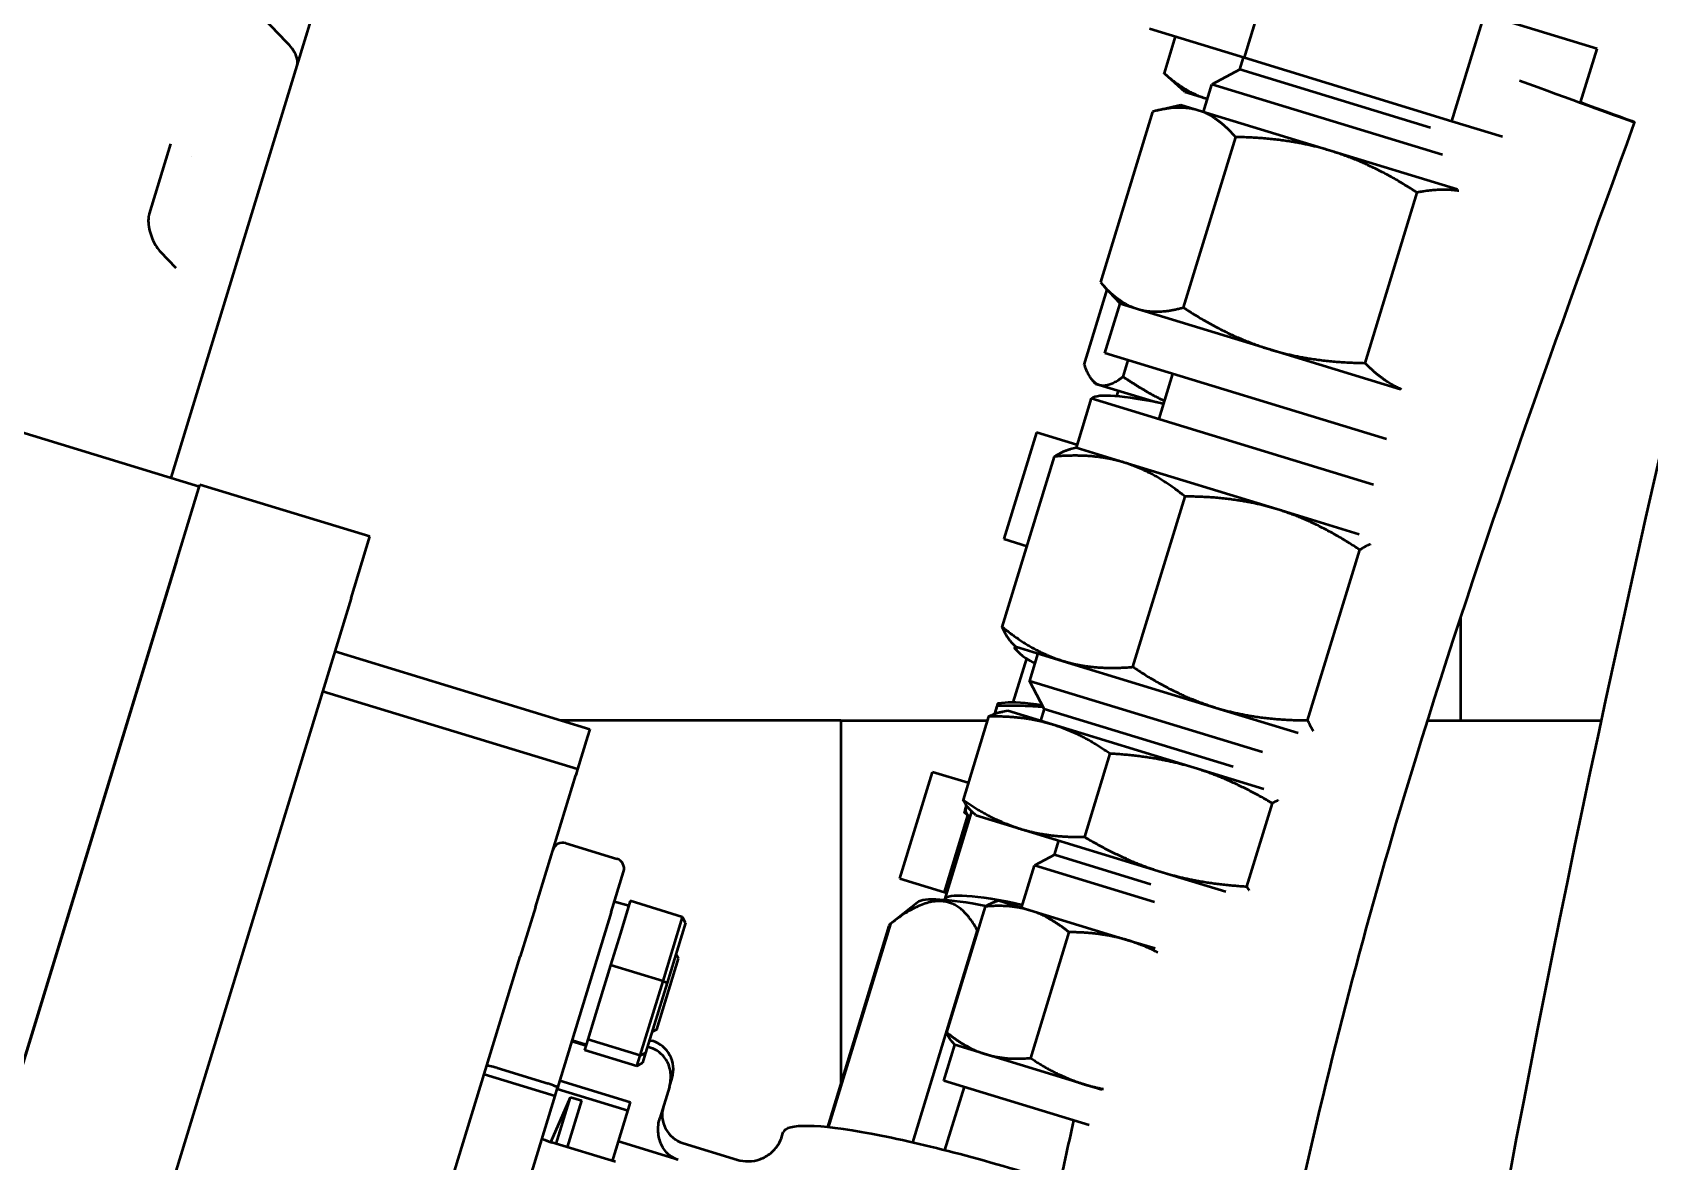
# Model space of a CAD drawing. Header units: inches. Extents: x 11 to 1621, y 11 to 1332.
# Drawn here: x 1192.485 to 1196.784, y 368.028 to 371.031 of the extents above; entities that cross this region are included whole.
import ezdxf

# ---------------------------------------------------------------- set-up
doc = ezdxf.new("R2010")
doc.units = ezdxf.units.IN
doc.header["$LTSCALE"] = 48
doc.header["$MEASUREMENT"] = 0
doc.layers.add('Visible (ANSI)', color=7, linetype='Continuous', lineweight=50)

msp = doc.modelspace()

# ---------------------------------------------------------------- linework, layer by layer
at = {"layer": 'Visible (ANSI)'}
for p, q in [((1193.18914, 370.942647), (1193.286144, 371.259932)), ((1195.706688, 370.963624), (1195.79323, 371.24669)), ((1193.160392, 371.005856), (1192.986069, 371.187532)), ((1192.986069, 371.187532), (1193.160392, 371.005856)), ((1196.258129, 370.795032), (1196.344671, 371.078098)), ((1196.644145, 370.98654), (1196.344671, 371.078098)), ((1195.45472, 371.040658), (1195.706688, 370.963624)), ((1195.523059, 371.019765), (1195.493223, 370.922176)), ((1195.694555, 370.93178), (1195.704495, 370.964295)), ((1195.706688, 370.963624), (1196.258129, 370.795032)), ((1196.600515, 370.843832), (1196.644145, 370.98654)), ((1192.853997, 369.846445), (1193.18914, 370.942647)), ((1195.548715, 370.872208), (1195.494261, 370.921238)), ((1195.694555, 370.93178), (1195.620196, 370.892243)), ((1196.201059, 370.776926), (1195.694555, 370.93178)), ((1195.597844, 370.819133), (1195.620196, 370.892243)), ((1196.233561, 370.704718), (1195.620196, 370.892243)), ((1195.538075, 370.837407), (1195.477109, 370.823332)), ((1195.584183, 370.82331), (1195.538075, 370.837407)), ((1195.548715, 370.872208), (1195.605689, 370.854789)), ((1195.605689, 370.854789), (1195.608484, 370.853935)), ((1195.462523, 370.819644), (1195.323983, 370.366501)), ((1195.935674, 370.715848), (1195.584183, 370.82331)), ((1196.258129, 370.795032), (1196.392692, 370.753892)), ((1196.743523, 370.791839), (1196.742177, 370.788139)), ((1195.682994, 370.752239), (1195.544454, 370.299096)), ((1192.853045, 370.734764), (1192.795984, 370.548125)), ((1196.273383, 370.6126), (1195.935674, 370.715848)), ((1192.909107, 370.69999), (1192.909108, 370.69999)), ((1196.165505, 370.604721), (1196.026965, 370.151577)), ((1192.867636, 370.404146), (1192.82636, 370.447163)), ((1195.280918, 370.146678), (1195.342059, 370.346659)), ((1195.376686, 370.309526), (1195.334014, 370.355287)), ((1195.336338, 370.177556), (1195.376686, 370.309526)), ((1195.376686, 370.309526), (1195.422794, 370.29543)), ((1195.422794, 370.29543), (1195.774285, 370.187968)), ((1195.774285, 370.187968), (1196.121588, 370.081787)), ((1196.084187, 369.948916), (1195.336338, 370.177556)), ((1195.384462, 370.115021), (1195.397833, 370.158756)), ((1195.311543, 370.096453), (1195.303346, 370.105243)), ((1195.515646, 370.122737), (1195.479099, 370.003199)), ((1195.299792, 370.058018), (1195.259445, 369.926048)), ((1195.299792, 370.058018), (1196.050096, 369.828627)), ((1195.311543, 370.096453), (1195.321265, 370.093481)), ((1195.321265, 370.093481), (1195.473001, 370.047091)), ((1195.371312, 370.07818), (1195.366735, 370.063208)), ((1192.399597, 369.985369), (1192.929297, 369.823423)), ((1195.154014, 369.966847), (1195.067472, 369.683781)), ((1195.261809, 369.933891), (1195.154014, 369.966847)), ((1195.063324, 369.449648), (1195.201864, 369.902791)), ((1195.259445, 369.926048), (1195.244235, 369.922537)), ((1195.386862, 369.887093), (1195.259445, 369.926048)), ((1195.792705, 369.763014), (1195.386862, 369.887093)), ((1192.88066, 369.664338), (1192.930701, 369.828015)), ((1193.382498, 369.689887), (1192.930701, 369.828015)), ((1195.41047, 369.343515), (1195.54901, 369.796658)), ((1196.011997, 369.69597), (1195.792705, 369.763014)), ((1193.332457, 369.52621), (1193.382498, 369.689887)), ((1195.067472, 369.683781), (1195.129141, 369.664927)), ((1192.081804, 367.051399), (1192.88066, 369.664338)), ((1195.87501, 369.201491), (1196.01355, 369.654634)), ((1192.869247, 369.62701), (1192.093216, 367.088727)), ((1193.332457, 369.52621), (1192.533602, 366.913271)), ((1196.281653, 369.477082), (1196.281653, 369.201101)), ((1193.289312, 369.385087), (1193.967008, 369.177894)), ((1195.098056, 369.398168), (1195.08741, 369.409584)), ((1195.105571, 369.383325), (1195.096358, 369.392909)), ((1195.098056, 369.398168), (1195.225472, 369.359213)), ((1195.157825, 369.379895), (1195.135473, 369.306785)), ((1195.127454, 369.366063), (1195.091702, 369.249124)), ((1195.225472, 369.359213), (1195.631316, 369.235134)), ((1195.135473, 369.306785), (1195.755103, 369.117345)), ((1195.17501, 369.232427), (1195.135473, 369.306785)), ((1193.93443, 369.071338), (1193.256734, 369.278531)), ((1195.070812, 369.248181), (1195.051599, 369.24585)), ((1194.634479, 369.201101), (1193.891102, 369.201101)), ((1194.634479, 369.201101), (1195.023618, 369.201101)), ((1194.634479, 369.201101), (1194.634479, 368.237039)), ((1195.026809, 369.211538), (1194.959158, 368.99026)), ((1195.043478, 369.218936), (1195.049783, 369.239557)), ((1195.078237, 369.22646), (1195.064521, 369.224532)), ((1195.196553, 369.190287), (1195.078237, 369.22646)), ((1195.17501, 369.232427), (1195.165069, 369.199912)), ((1195.17501, 369.232427), (1195.677126, 369.078914)), ((1195.631316, 369.235134), (1195.849759, 369.168349)), ((1196.192938, 369.201101), (1196.654853, 369.201101)), ((1193.961155, 369.15875), (1193.93443, 369.071338)), ((1193.967008, 369.177894), (1193.961155, 369.15875)), ((1195.573407, 369.075071), (1195.196553, 369.190287)), ((1195.34916, 369.112985), (1195.281508, 368.891708)), ((1193.93443, 369.071338), (1193.929586, 369.055491)), ((1195.75859, 369.018455), (1195.573407, 369.075071)), ((1193.822408, 368.704931), (1193.929586, 369.055491)), ((1194.791473, 368.781029), (1194.878015, 369.064095)), ((1194.972866, 369.035097), (1194.878015, 369.064095)), ((1194.909809, 368.74485), (1194.972129, 368.94869)), ((1194.910355, 368.724372), (1194.982178, 368.959295)), ((1194.97751, 368.944026), (1194.962955, 368.956641)), ((1194.964772, 368.962934), (1194.968534, 368.975239)), ((1194.993449, 368.949131), (1194.983156, 368.958399)), ((1194.993449, 368.949131), (1195.111765, 368.912958)), ((1195.780518, 368.981106), (1195.712867, 368.759828)), ((1195.111765, 368.912958), (1195.488619, 368.797743)), ((1193.903184, 368.874875), (1194.038723, 368.833436)), ((1195.201704, 368.843634), (1195.213399, 368.881886)), ((1195.114282, 368.703051), (1195.148636, 368.815416)), ((1195.201704, 368.843634), (1195.148636, 368.815416)), ((1195.468299, 368.717685), (1195.148636, 368.815416)), ((1195.458522, 368.765117), (1195.201704, 368.843634)), ((1194.023993, 368.690996), (1194.05702, 368.799024)), ((1194.791473, 368.781029), (1194.909809, 368.74485)), ((1195.488619, 368.797743), (1195.657083, 368.746238)), ((1194.909809, 368.74485), (1194.916034, 368.742947)), ((1193.822408, 368.704931), (1193.782303, 368.573751)), ((1194.023993, 368.690996), (1193.88134, 368.2244)), ((1194.032934, 368.720239), (1194.070583, 368.708729)), ((1194.074378, 368.721141), (1194.048359, 368.636036)), ((1194.213682, 368.678551), (1194.074378, 368.721141)), ((1194.838149, 368.717472), (1194.766105, 368.660161)), ((1194.910162, 368.723677), (1194.910293, 368.724156)), ((1195.017496, 368.706373), (1194.915237, 368.371896)), ((1195.054513, 368.721324), (1195.044735, 368.719066)), ((1195.136424, 368.696281), (1195.054513, 368.721324)), ((1195.397323, 368.616516), (1195.136424, 368.696281)), ((1194.161644, 368.508341), (1194.213682, 368.678551)), ((1194.221293, 368.663049), (1194.172418, 368.503185)), ((1194.221293, 368.663049), (1194.213682, 368.678551)), ((1194.762189, 368.654757), (1194.598539, 368.119483)), ((1194.766406, 368.660396), (1194.600956, 368.119232)), ((1194.996979, 368.643217), (1194.824496, 368.079051)), ((1194.048359, 368.636036), (1194.02234, 368.550931)), ((1195.240662, 368.638144), (1195.138402, 368.303668)), ((1195.469525, 368.594442), (1195.397323, 368.616516)), ((1193.42142, 367.393355), (1193.782303, 368.573751)), ((1194.145013, 368.379882), (1194.202566, 368.568131)), ((1194.202566, 368.568131), (1194.196032, 368.580421)), ((1194.02234, 368.550931), (1193.99204, 368.451824)), ((1194.161644, 368.508341), (1194.02234, 368.550931)), ((1194.101044, 368.310127), (1194.161644, 368.508341)), ((1194.172418, 368.503185), (1194.115502, 368.317021)), ((1194.161644, 368.508341), (1194.172418, 368.503185)), ((1193.99204, 368.451824), (1193.96174, 368.352717)), ((1193.919323, 368.348636), (1193.956973, 368.337125)), ((1193.957313, 368.338238), (1193.919663, 368.349749)), ((1193.920193, 368.351483), (1193.957843, 368.339972)), ((1193.96174, 368.352717), (1193.953178, 368.324713)), ((1194.101044, 368.310127), (1193.96174, 368.352717)), ((1194.126003, 368.351366), (1194.133532, 368.349064)), ((1194.145013, 368.379882), (1194.132723, 368.373347)), ((1194.908088, 368.243245), (1194.937325, 368.338875)), ((1194.937564, 368.338802), (1194.930721, 368.346141)), ((1195.328252, 368.219357), (1194.937325, 368.338875)), ((1194.092482, 368.282123), (1193.953178, 368.324713)), ((1194.092482, 368.282123), (1194.101044, 368.310127)), ((1194.101044, 368.310127), (1194.115502, 368.317021)), ((1194.115502, 368.317021), (1194.107461, 368.290719)), ((1194.128031, 368.33107), (1194.120501, 368.333373)), ((1193.686631, 368.260822), (1193.87488, 368.203269)), ((1193.720498, 368.277336), (1193.856037, 368.235898)), ((1194.092482, 368.282123), (1194.107461, 368.290719)), ((1193.87488, 368.203269), (1193.88134, 368.2244)), ((1193.880434, 368.221435), (1194.068683, 368.163881)), ((1193.887183, 368.243512), (1194.075432, 368.185958)), ((1194.178566, 368.227046), (1194.153065, 368.143637)), ((1194.178566, 368.227046), (1194.185811, 368.250743)), ((1195.294398, 368.125138), (1194.908088, 368.243245)), ((1194.961621, 368.226878), (1194.910103, 368.058368)), ((1193.687333, 367.58983), (1193.87488, 368.203269)), ((1193.863709, 368.079777), (1193.915905, 368.199462)), ((1193.877976, 368.075403), (1193.915905, 368.199462)), ((1193.908096, 368.066194), (1193.946025, 368.190254)), ((1193.915905, 368.199462), (1193.946025, 368.190254)), ((1194.043428, 368.081277), (1194.075432, 368.185958)), ((1194.027643, 368.029645), (1194.043428, 368.081277)), ((1194.201557, 368.032932), (1194.043428, 368.081277)), ((1194.477875, 368.095118), (1194.481299, 368.106316)), ((1194.477875, 368.095117), (1194.477875, 368.095118)), ((1194.035173, 368.027343), (1193.865748, 368.079141)), ((1194.215067, 368.077122), (1194.359188, 368.03306)), ((1194.35914, 368.033075), (1194.359136, 368.033077))]:
    msp.add_line(p, q, dxfattribs=at)
for centre, radius, start, end in [((1247.196979, 358.380235), 51.6875, 160.5924941, 174.6749842), ((1193.895126, 368.84852), 0.027559, 73, 163), ((1194.030666, 368.807081), 0.027559, 343, 73), ((1194.110511, 368.273764), 0.07874, 343, 73), ((1194.238089, 368.152422), 0.07874, 163, 253)]:
    msp.add_arc(centre, radius, start, end, dxfattribs=at)
for centre, major_axis, ratio, start_param, end_param in [((1191.513724, 371.454873), (1.675416, -0.512226), 0.13052619, 0, 0.22959015), ((1191.513724, 371.454873), (1.675416, -0.512226), 0.13052619, 0, 0.22959015), ((1196.44752, 370.899576), (0.296003, -0.107737), 0.0011671, 4.67923666, 7.31079172), ((1192.797952, 370.419905), (0.028408, 0.027258), 0.9654291, 0, 0.00003406), ((1195.716749, 369.925441), (-0.418383, 0.127913), 0.13052619, 5.32063456, 6.19765436), ((1195.516738, 369.271235), (-0.418383, 0.127913), 0.13052619, 0.01794567, 0.54109953), ((1195.467461, 369.110054), (-0.418383, 0.127913), 0.13052619, 5.5412723, 5.99696357), ((1195.383833, 368.836521), (-0.418383, 0.127913), 0.13052619, 6.28235414, 6.56697942), ((1195.383833, 368.836521), (-0.418383, 0.127913), 0.13052619, 6.14383808, 6.28235414), ((1195.302234, 368.569624), (-0.467622, 0.142966), 0.13052619, 5.40112061, 6.19372304), ((1195.312003, 368.601576), (-0.401648, 0.122796), 0.13052619, 5.26021583, 6.28728433), ((1195.279874, 368.496485), (-0.517685, 0.158272), 0.13052619, 6.1892862, 6.28318531), ((1195.279874, 368.496485), (-0.517685, 0.158272), 0.13052619, 5.32727113, 5.32988687), ((1193.719446, 368.273896), (-0.026355, 0.008057), 0.13052619, 4.71238898, 6.28318531), ((1193.854986, 368.232458), (0.026355, -0.008057), 0.13052619, 0, 1.57079633), ((1195.10252, 367.916389), (-0.621222, 0.189927), 0.13052619, 4.56932724, 6.28318531)]:
    msp.add_ellipse(centre, major_axis=major_axis, ratio=ratio, start_param=start_param, end_param=end_param, dxfattribs=at)
for points, weights in [([(1195.493223, 370.922176), (1195.549211, 370.872056), (1195.605689, 370.854789)], [1, 1.0379548493, 1]), ([(1195.494261, 370.921238), (1195.493742, 370.921705), (1195.493223, 370.922176)], [1.00068447129, 1.00034537849, 1]), ([(1195.605689, 370.854789), (1195.607086, 370.854362), (1195.608489, 370.853952)], [1, 1.00090559299, 1.00176797154]), ([(1195.584183, 370.82331), (1195.533023, 370.838951), (1195.462523, 370.819644)], [1, 1.0379548493, 1]), ([(1195.682994, 370.752239), (1195.635344, 370.807669), (1195.584183, 370.82331)], [1, 1.0379548493, 1]), ([(1195.935674, 370.715848), (1195.823707, 370.75008), (1195.682994, 370.752239)], [1, 1.0379548493, 1]), ([(1196.165505, 370.604721), (1196.047642, 370.681617), (1195.935674, 370.715848)], [1, 1.0379548493, 1]), ([(1196.276919, 370.609164), (1196.22796, 370.616886), (1196.165505, 370.604721)], [1.01391450284, 1.02877952735, 1]), ([(1195.323983, 370.366501), (1195.371633, 370.311071), (1195.422794, 370.29543)], [1, 1.0379548493, 1]), ([(1195.422794, 370.29543), (1195.473955, 370.279788), (1195.544454, 370.299096)], [1, 1.0379548493, 1]), ([(1195.544454, 370.299096), (1195.662318, 370.2222), (1195.774285, 370.187968)], [1, 1.0379548493, 1]), ([(1195.774285, 370.187968), (1195.886252, 370.153736), (1196.026965, 370.151577)], [1, 1.0379548493, 1]), ([(1195.280918, 370.146678), (1195.297238, 370.100827), (1195.321265, 370.093481)], [1, 1.0379548493, 1]), ([(1196.026965, 370.151577), (1196.075525, 370.10298), (1196.124374, 370.082236)], [1, 1.03114486318, 1.01117623123]), ([(1195.321265, 370.093481), (1195.345293, 370.086135), (1195.384462, 370.115021)], [1, 1.0379548493, 1]), ([(1195.384462, 370.115021), (1195.440733, 370.077278), (1195.493728, 370.051047)], [1, 1.0187248127, 1.01897406209]), ([(1195.263595, 369.939624), (1195.262079, 369.934776), (1195.259372, 369.926031)], [1, 1.01228736552, 1.01661899657]), ([(1195.201864, 369.902791), (1195.225795, 369.91828), (1195.244235, 369.922537)], [1, 1.02083358606, 1.01879587551]), ([(1195.386862, 369.887093), (1195.306306, 369.911721), (1195.201864, 369.902791)], [1, 1.0379548493, 1]), ([(1195.54901, 369.796658), (1195.467417, 369.862465), (1195.386862, 369.887093)], [1, 1.0379548493, 1]), ([(1195.792705, 369.763014), (1195.684908, 369.795971), (1195.54901, 369.796658)], [1, 1.0379548493, 1]), ([(1196.01355, 369.654634), (1195.900502, 369.730057), (1195.792705, 369.763014)], [1, 1.0379548493, 1]), ([(1196.041572, 369.669722), (1196.02873, 369.664458), (1196.01355, 369.654634)], [1.01716654119, 1.01311518068, 1]), ([(1195.08741, 369.409584), (1195.074503, 369.423425), (1195.063324, 369.449648)], [1.01879587551, 1.02083358606, 1]), ([(1195.063324, 369.449648), (1195.144917, 369.383841), (1195.225472, 369.359213)], [1, 1.0379548493, 1]), ([(1195.097924, 369.39831), (1195.094767, 369.387695), (1195.09805, 369.398174)], [1.01149607293, 1.03005451467, 1.00257638806]), ([(1195.225472, 369.359213), (1195.306028, 369.334584), (1195.41047, 369.343515)], [1, 1.0379548493, 1]), ([(1195.41047, 369.343515), (1195.523519, 369.268091), (1195.631316, 369.235134)], [1, 1.0379548493, 1]), ([(1195.049783, 369.239557), (1195.053658, 369.252617), (1195.049091, 369.238012)], [1, 1.0379548493, 1]), ([(1195.026809, 369.211538), (1195.047893, 369.222195), (1195.064521, 369.224532)], [1, 1.02083358606, 1.01879587551]), ([(1195.196553, 369.190287), (1195.121751, 369.213156), (1195.026809, 369.211538)], [1, 1.0379548493, 1]), ([(1195.049091, 369.238012), (1195.047023, 369.231398), (1195.043124, 369.218802)], [1, 1.01684128889, 1.01873697706]), ([(1195.172737, 369.236701), (1195.115758, 369.241724), (1195.049783, 369.239557)], [1.01893635288, 1.01986028167, 1]), ([(1195.631316, 369.235134), (1195.739112, 369.202177), (1195.87501, 369.201491)], [1, 1.0379548493, 1]), ([(1195.87501, 369.201491), (1195.882088, 369.184889), (1195.889774, 369.173358)], [1, 1.0130891817, 1.01715044308]), ([(1195.34916, 369.112985), (1195.271354, 369.167418), (1195.196553, 369.190287)], [1, 1.0379548493, 1]), ([(1195.573407, 369.075071), (1195.47331, 369.105674), (1195.34916, 369.112985)], [1, 1.0379548493, 1]), ([(1195.780518, 368.981106), (1195.673504, 369.044468), (1195.573407, 369.075071)], [1, 1.0379548493, 1]), ([(1194.959158, 368.99026), (1195.036963, 368.935828), (1195.111765, 368.912958)], [1, 1.0379548493, 1]), ([(1194.983156, 368.958399), (1194.970677, 368.969635), (1194.959158, 368.99026)], [1.01879587551, 1.02083358606, 1]), ([(1195.796744, 368.988336), (1195.789033, 368.98541), (1195.780518, 368.981106)], [1.01298264635, 1.0083113357, 1]), ([(1194.964772, 368.962934), (1194.960897, 368.949875), (1194.965464, 368.964479)], [1, 1.0379548493, 1]), ([(1194.965464, 368.964479), (1194.96675, 368.968591), (1194.968727, 368.974965)], [1, 1.01040352684, 1.01510378399]), ([(1195.111765, 368.912958), (1195.186566, 368.890089), (1195.281508, 368.891708)], [1, 1.0379548493, 1]), ([(1195.281508, 368.891708), (1195.388522, 368.828345), (1195.488619, 368.797743)], [1, 1.0379548493, 1]), ([(1195.488619, 368.797743), (1195.588716, 368.76714), (1195.712867, 368.759828)], [1, 1.0379548493, 1]), ([(1195.712867, 368.759828), (1195.715775, 368.754622), (1195.718718, 368.750045)], [1, 1.00517872564, 1.00894423533]), ([(1194.996979, 368.643217), (1194.921823, 368.783068), (1194.766406, 368.660396)], [1.42761602676, 1.57037762945, 1.42761602676]), ([(1195.017496, 368.706373), (1195.032881, 368.71633), (1195.044735, 368.719066)], [1, 1.02083358606, 1.01879587551]), ([(1195.136424, 368.696281), (1195.084638, 368.712114), (1195.017496, 368.706373)], [1, 1.0379548493, 1]), ([(1195.240662, 368.638144), (1195.188209, 368.680449), (1195.136424, 368.696281)], [1, 1.0379548493, 1]), ([(1195.397323, 368.616516), (1195.328025, 368.637703), (1195.240662, 368.638144)], [1, 1.0379548493, 1]), ([(1195.476867, 368.583893), (1195.437279, 368.604301), (1195.397323, 368.616516)], [1.01863196522, 1.02153787975, 1]), ([(1194.915237, 368.371896), (1194.967689, 368.329592), (1195.019475, 368.313759)], [1, 1.0379548493, 1]), ([(1194.930721, 368.346141), (1194.922423, 368.355038), (1194.915237, 368.371896)], [1.01879587551, 1.02083358606, 1]), ([(1195.019475, 368.313759), (1195.071261, 368.297927), (1195.138402, 368.303668)], [1, 1.0379548493, 1]), ([(1195.138402, 368.303668), (1195.211076, 368.255181), (1195.280374, 368.233994)], [1, 1.0379548493, 1]), ([(1195.280374, 368.233994), (1195.30554, 368.2263), (1195.332094, 368.221428)], [1, 1.01345805719, 1.01737217959])]:
    msp.add_rational_spline(points, weights, degree=2, dxfattribs=at)
for points, knots in [([(1196.742177, 370.788139), (1196.538091, 370.227427), (1196.334309, 369.661666), (1196.047749, 368.7301), (1195.950153, 368.362932), (1195.788905, 367.652133), (1195.721301, 367.30912), (1195.570982, 366.534755), (1195.488539, 366.101851), (1195.337503, 365.440853), (1195.282292, 365.217631), (1195.141911, 364.710071), (1195.052684, 364.424685), (1194.871903, 363.928704), (1194.788015, 363.719576), (1194.644964, 363.398461), (1194.593076, 363.287703), (1194.53861, 363.17711)], [0, 0, 0, 0, 4.55194059, 4.55194059, 7.57945591, 7.57945591, 10.38222915, 10.38222915, 13.85463358, 13.85463358, 15.60562098, 15.60562098, 17.80394448, 17.80394448, 19.38597673, 19.38597673, 20.21481685, 20.21481685, 20.21481685, 20.21481685]), ([(1192.795984, 370.548125), (1192.795839, 370.547649), (1192.795695, 370.547144), (1192.795427, 370.546135), (1192.795302, 370.545622), (1192.795048, 370.544514), (1192.794925, 370.543919), (1192.794653, 370.542496), (1192.79452, 370.541692), (1192.794214, 370.539611), (1192.794079, 370.538405), (1192.793773, 370.535007), (1192.793693, 370.532998), (1192.793619, 370.526929), (1192.793851, 370.523342), (1192.795021, 370.511803), (1192.796524, 370.50509), (1192.802751, 370.482838), (1192.808815, 370.471083), (1192.818869, 370.455773), (1192.822749, 370.450926), (1192.826359, 370.447164)], [0, 0, 0, 0, 0.003924668, 0.003924668, 0.007963289, 0.007963289, 0.013027731, 0.013027731, 0.02071461, 0.02071461, 0.034123835, 0.034123835, 0.060868624, 0.060868624, 0.120497131, 0.120497131, 0.266921424, 0.266921424, 0.652762044, 0.652762044, 0.881685583, 0.881685583, 0.881685583, 0.881685583]), ([(1194.178566, 368.227046), (1194.181732, 368.237403), (1194.18319, 368.250321), (1194.181447, 368.271356), (1194.178167, 368.283246), (1194.169057, 368.301143), (1194.161806, 368.310406), (1194.147066, 368.322838), (1194.137095, 368.328299), (1194.128031, 368.33107)], [-0.309168239, -0.309168239, -0.309168239, -0.309168239, -0.225931358, -0.225931358, -0.147130894, -0.147130894, -0.072218735, -0.072218735, 0, 0, 0, 0]), ([(1195.253067, 368.137774), (1195.237713, 368.070165), (1195.222776, 368.002691), (1195.119497, 367.525968), (1195.043592, 367.121376), (1194.88145, 366.291806), (1194.794869, 365.867233), (1194.606829, 365.123932), (1194.514463, 364.805135), (1194.336114, 364.292791), (1194.262456, 364.100337), (1194.108087, 363.736881), (1194.029032, 363.565652), (1193.906781, 363.322095), (1193.869057, 363.249429), (1193.830216, 363.17711)], [7.56738967, 7.56738967, 7.56738967, 7.56738967, 8.1036812, 8.1036812, 11.36366264, 11.36366264, 14.83606707, 14.83606707, 17.44448539, 17.44448539, 19.00566452, 19.00566452, 20.37682573, 20.37682573, 20.96143669, 20.96143669, 20.96143669, 20.96143669]), ([(1194.201557, 368.032932), (1194.192779, 368.035616), (1194.183239, 368.041112), (1194.168826, 368.053981), (1194.161751, 368.063881), (1194.152751, 368.083141), (1194.149577, 368.0961), (1194.14808, 368.11875), (1194.149679, 368.13256), (1194.153065, 368.143637)], [0.635947237, 0.635947237, 0.635947237, 0.635947237, 0.705892069, 0.705892069, 0.783405476, 0.783405476, 0.868663282, 0.868663282, 0.957682418, 0.957682418, 0.957682418, 0.957682418]), ([(1193.840519, 368.09088), (1193.840378, 368.090417), (1193.841004, 368.089629), (1193.843329, 368.087991), (1193.845401, 368.08686), (1193.84987, 368.0848), (1193.853016, 368.083512), (1193.858863, 368.081358), (1193.862567, 368.080114), (1193.865748, 368.079141)], [-0.321660975, -0.321660975, -0.321660975, -0.321660975, -0.293394199, -0.293394199, -0.26598674, -0.26598674, -0.239697108, -0.239697108, -0.214349975, -0.214349975, -0.214349975, -0.214349975]), ([(1194.35914, 368.033075), (1194.368404, 368.030246), (1194.378594, 368.02876), (1194.399148, 368.029143), (1194.40975, 368.031092), (1194.42984, 368.038359), (1194.43953, 368.043896), (1194.456012, 368.057405), (1194.463029, 368.065576), (1194.472729, 368.081201), (1194.475952, 368.088827), (1194.477875, 368.095117)], [0, 0, 0, 0, 0.08199691, 0.08199691, 0.16609298, 0.16609298, 0.253226308, 0.253226308, 0.339873808, 0.339873808, 0.415491685, 0.415491685, 0.415491685, 0.415491685])]:
    msp.add_open_spline(points, degree=3, knots=knots, dxfattribs=at)

doc.saveas('drawing.dxf')
